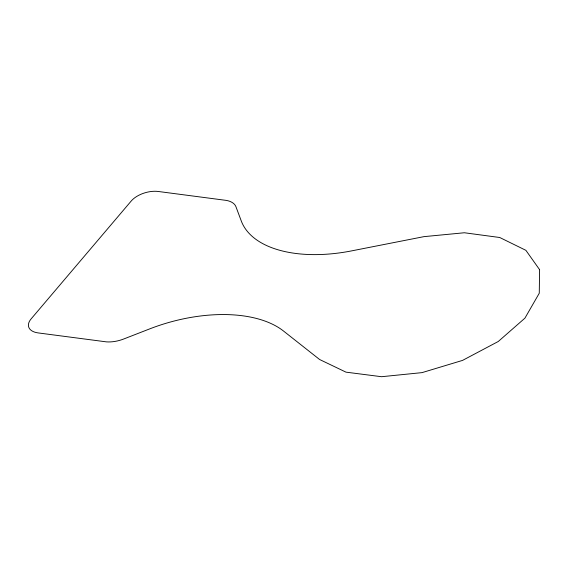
<?xml version="1.0" encoding="UTF-8"?>
<svg xmlns="http://www.w3.org/2000/svg" width="568" height="568" viewBox="0 0 568 568"><rect width="100%" height="100%" fill="white"/><g stroke="black" fill="none" stroke-linecap="round" stroke-linejoin="round"><path stroke-width="0.85" d="M539.6 269.672L539.266 293.23L524.917 318.158L498.285 341.482L462.558 360.396L422.024 372.629L381.547 376.712L345.99 372.154L319.614 359.509L283.546 331.059A117.278 63.19 -16.4 0 0 148.702 329.277L123.611 339.039A23.799 12.823 -16.4 0 1 106.443 341.872L38.177 332.919A20.37 10.977 -16.4 0 1 31.119 318.896L131.208 201.029A20.37 10.977 -16.4 0 1 158.287 191.48L226.561 200.433A23.799 12.823 -16.4 0 1 235.954 206.752L241.095 220.483A117.278 63.19 -16.4 0 0 351.627 250.879L423.955 236.643L464.368 232.759L499.762 237.509L525.883 250.325L539.6 269.672"/></g></svg>
